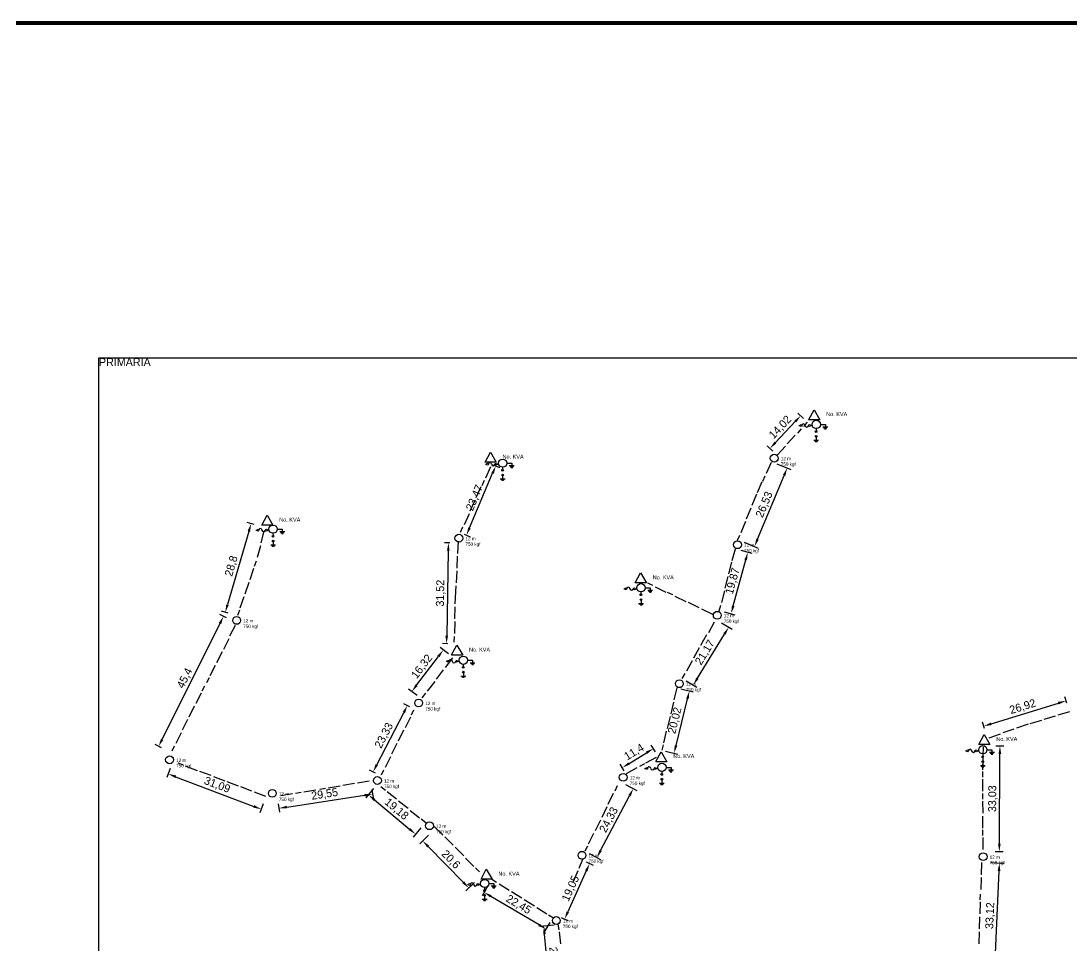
# Model space of a CAD drawing. Header units: millimetres. Extents: x -3588 to 75209, y -3737 to 38254.
# Drawn here: x 22837.3 to 23165.2, y 33459.6 to 33748.2 of the extents above; entities that cross this region are included whole.
import ezdxf

# ---------------------------------------------------------------- set-up
doc = ezdxf.new("R2010")
doc.units = ezdxf.units.MM
doc.layers.add('P', color=253, linetype='Continuous')
doc.dimstyles.new('ISO-25', dxfattribs={"dimtxt": 2.5, "dimasz": 2.5, "dimexe": 1.25, "dimexo": 0.625, "dimtad": 1, "dimtxsty": 'Standard', "dimcen": 2.5, "dimadec": 0, "dimazin": 0, "dimtfac": 1, "dimtmove": 0, "dimatfit": 3, "dimfxl": 1, "dimarcsym": 0})

# ---------------------------------------------------------------- blocks, each defined once
blk = doc.blocks.new('*D546')
at = {"color": 0, "lineweight": -2, "transparency": 16777216}
for p, q in [((23003.81, 33465.79), (22999.31, 33465.34)), ((23002.46, 33446.28), (23000.8, 33462.98)), ((23005.95, 33444.11), (23001.46, 33443.67))]:
    blk.add_line(p, q, dxfattribs=at)
at = {"color": 0, "transparency": 16777216}
for points in [[(23001.22, 33463.02), (23000.39, 33462.94), (23000.56, 33465.47)], [(23002.87, 33446.32), (23002.04, 33446.24), (23002.7, 33443.79)]]:
    blk.add_solid(points, dxfattribs=at)
at = {"layer": 'Defpoints', "color": 0, "transparency": 16777216}
for p in [(23000.56, 33465.47), (23004.43, 33465.85), (23006.58, 33444.18)]:
    blk.add_point(p, dxfattribs=at)
at = {"color": 0, "transparency": 16777216, "insert": (23003.7, 33454.83), "char_height": 2.5, "attachment_point": 5, "rotation": 275.6555}
blk.add_mtext('21,78', dxfattribs=at)
blk = doc.blocks.new('*D559')
at = {"color": 0, "lineweight": -2, "transparency": 16777216}
for p, q in [((23140.04, 33485.35), (23144.08, 33485.18)), ((23141.52, 33454.63), (23142.72, 33482.73)), ((23138.62, 33452.25), (23142.66, 33452.08))]:
    blk.add_line(p, q, dxfattribs=at)
at = {"color": 0, "transparency": 16777216}
for points in [[(23142.3, 33482.75), (23143.14, 33482.71), (23142.83, 33485.23)], [(23141.1, 33454.65), (23141.93, 33454.62), (23141.41, 33452.14)]]:
    blk.add_solid(points, dxfattribs=at)
at = {"layer": 'Defpoints', "color": 0, "transparency": 16777216}
for p in [(23139.42, 33485.37), (23142.83, 33485.23), (23138, 33452.28)]:
    blk.add_point(p, dxfattribs=at)
at = {"color": 0, "transparency": 16777216, "insert": (23140.04, 33468.77), "char_height": 2.5, "attachment_point": 5, "rotation": 87.551}
blk.add_mtext('33,12', dxfattribs=at)
blk = doc.blocks.new('*D560')
at = {"color": 0, "lineweight": -2, "transparency": 16777216}
for p, q in [((23141.68, 33521.81), (23144.25, 33521.79)), ((23142.82, 33491.27), (23142.99, 33519.3)), ((23141.49, 33488.78), (23144.06, 33488.76))]:
    blk.add_line(p, q, dxfattribs=at)
at = {"color": 0, "transparency": 16777216}
for points in [[(23142.57, 33519.3), (23143.4, 33519.3), (23143, 33521.8)], [(23142.41, 33491.27), (23143.24, 33491.27), (23142.81, 33488.77)]]:
    blk.add_solid(points, dxfattribs=at)
at = {"layer": 'Defpoints', "color": 0, "transparency": 16777216}
for p in [(23141.06, 33521.81), (23143, 33521.8), (23140.86, 33488.78)]:
    blk.add_point(p, dxfattribs=at)
at = {"color": 0, "transparency": 16777216, "insert": (23140.82, 33505.3), "char_height": 2.5, "attachment_point": 5, "rotation": 89.6647}
blk.add_mtext('33,03', dxfattribs=at)
blk = doc.blocks.new('*D561')
at = {"color": 0, "lineweight": -2, "transparency": 16777216}
for p, q in [((23163.87, 33535.12), (23163.27, 33537.08)), ((23140.3, 33528.69), (23161.25, 33535.15)), ((23138.14, 33527.19), (23137.54, 33529.15))]:
    blk.add_line(p, q, dxfattribs=at)
at = {"color": 0, "transparency": 16777216}
for points in [[(23161.12, 33535.55), (23161.37, 33534.75), (23163.63, 33535.88)], [(23140.17, 33529.09), (23140.42, 33528.29), (23137.91, 33527.95)]]:
    blk.add_solid(points, dxfattribs=at)
at = {"layer": 'Defpoints', "color": 0, "transparency": 16777216}
for p in [(23163.63, 33535.88), (23164.05, 33534.52), (23138.33, 33526.59)]:
    blk.add_point(p, dxfattribs=at)
at = {"color": 0, "transparency": 16777216, "insert": (23150.16, 33533.91), "char_height": 2.5, "attachment_point": 5, "rotation": 17.1368}
blk.add_mtext('26,92', dxfattribs=at)
blk = doc.blocks.new('*D568')
at = {"color": 0, "lineweight": -2, "transparency": 16777216}
for p, q in [((22983.09, 33478.06), (22981.27, 33474.99)), ((22999.08, 33465.9), (22984.06, 33474.8)), ((23002.41, 33466.61), (23000.59, 33463.55))]:
    blk.add_line(p, q, dxfattribs=at)
at = {"color": 0, "transparency": 16777216}
for points in [[(22984.27, 33475.15), (22983.85, 33474.44), (22981.91, 33476.07)], [(22999.29, 33466.25), (22998.86, 33465.54), (23001.23, 33464.62)]]:
    blk.add_solid(points, dxfattribs=at)
at = {"layer": 'Defpoints', "color": 0, "transparency": 16777216}
for p in [(22983.41, 33478.6), (22981.91, 33476.07), (23002.72, 33467.15)]:
    blk.add_point(p, dxfattribs=at)
at = {"color": 0, "transparency": 16777216, "insert": (22992.63, 33472.14), "char_height": 2.5, "attachment_point": 5, "rotation": 329.3458}
blk.add_mtext('22,45', dxfattribs=at)
blk = doc.blocks.new('*D569')
at = {"color": 0, "lineweight": -2, "transparency": 16777216}
for p, q in [((22964.54, 33493.88), (22961.85, 33491.24)), ((22964.49, 33490.33), (22975.41, 33479.2)), ((22978.96, 33479.17), (22976.27, 33476.54))]:
    blk.add_line(p, q, dxfattribs=at)
at = {"color": 0, "transparency": 16777216}
for points in [[(22964.79, 33490.62), (22964.19, 33490.04), (22962.74, 33492.12)], [(22975.71, 33479.49), (22975.11, 33478.9), (22977.16, 33477.41)]]:
    blk.add_solid(points, dxfattribs=at)
at = {"layer": 'Defpoints', "color": 0, "transparency": 16777216}
for p in [(22964.98, 33494.32), (22977.16, 33477.41), (22979.4, 33479.61)]:
    blk.add_point(p, dxfattribs=at)
at = {"color": 0, "transparency": 16777216, "insert": (22971.44, 33486.22), "char_height": 2.5, "attachment_point": 5, "rotation": 314.4386}
blk.add_mtext('20,6', dxfattribs=at)
blk = doc.blocks.new('*D570')
at = {"color": 0, "lineweight": -2, "transparency": 16777216}
for p, q in [((22947.41, 33508.44), (22945, 33505.54)), ((22947.72, 33504.9), (22958.61, 33495.83)), ((22962.15, 33496.17), (22959.74, 33493.27))]:
    blk.add_line(p, q, dxfattribs=at)
at = {"color": 0, "transparency": 16777216}
for points in [[(22947.99, 33505.23), (22947.45, 33504.58), (22945.8, 33506.5)], [(22958.88, 33496.15), (22958.35, 33495.51), (22960.54, 33494.23)]]:
    blk.add_solid(points, dxfattribs=at)
at = {"layer": 'Defpoints', "color": 0, "transparency": 16777216}
for p in [(22947.81, 33508.92), (22962.55, 33496.65), (22960.54, 33494.23)]:
    blk.add_point(p, dxfattribs=at)
at = {"color": 0, "transparency": 16777216, "insert": (22954.5, 33501.97), "char_height": 2.5, "attachment_point": 5, "rotation": 320.2117}
blk.add_mtext('19,18', dxfattribs=at)
blk = doc.blocks.new('*D571')
at = {"color": 0, "lineweight": -2, "transparency": 16777216}
for p, q in [((22920.32, 33502.68), (22944.6, 33506.38)), ((22946.86, 33508.13), (22947.26, 33505.52)), ((22917.64, 33503.68), (22918.04, 33501.07))]:
    blk.add_line(p, q, dxfattribs=at)
at = {"color": 0, "transparency": 16777216}
for points in [[(22944.53, 33506.79), (22944.66, 33505.96), (22947.07, 33506.75)], [(22920.26, 33503.09), (22920.39, 33502.27), (22917.85, 33502.3)]]:
    blk.add_solid(points, dxfattribs=at)
at = {"layer": 'Defpoints', "color": 0, "transparency": 16777216}
for p in [(22946.76, 33508.75), (22947.07, 33506.75), (22917.55, 33504.29)]:
    blk.add_point(p, dxfattribs=at)
at = {"color": 0, "transparency": 16777216, "insert": (22932.15, 33506.59), "char_height": 2.5, "attachment_point": 5, "rotation": 8.6616}
blk.add_mtext('29,55', dxfattribs=at)
blk = doc.blocks.new('*D572')
at = {"color": 0, "lineweight": -2, "transparency": 16777216}
for p, q in [((22883.9, 33514.75), (22882.81, 33511.88)), ((22885.59, 33512.16), (22909.98, 33502.91)), ((22912.97, 33503.72), (22911.88, 33500.85))]:
    blk.add_line(p, q, dxfattribs=at)
at = {"color": 0, "transparency": 16777216}
for points in [[(22885.74, 33512.55), (22885.45, 33511.77), (22883.26, 33513.05)], [(22910.13, 33503.3), (22909.84, 33502.52), (22912.32, 33502.02)]]:
    blk.add_solid(points, dxfattribs=at)
at = {"layer": 'Defpoints', "color": 0, "transparency": 16777216}
for p in [(22884.12, 33515.34), (22913.19, 33504.31), (22912.32, 33502.02)]:
    blk.add_point(p, dxfattribs=at)
at = {"color": 0, "transparency": 16777216, "insert": (22898.53, 33509.48), "char_height": 2.5, "attachment_point": 5, "rotation": 339.2204}
blk.add_mtext('31,09', dxfattribs=at)
blk = doc.blocks.new('*D573')
at = {"color": 0, "lineweight": -2, "transparency": 16777216}
for p, q in [((22901.49, 33561.8), (22899.44, 33562.82)), ((22899.44, 33560.02), (22881.41, 33523.87)), ((22881.22, 33521.17), (22879.17, 33522.19))]:
    blk.add_line(p, q, dxfattribs=at)
at = {"color": 0, "transparency": 16777216}
for points in [[(22899.07, 33560.21), (22899.81, 33559.84), (22900.56, 33562.26)], [(22881.03, 33524.06), (22881.78, 33523.69), (22880.29, 33521.64)]]:
    blk.add_solid(points, dxfattribs=at)
at = {"layer": 'Defpoints', "color": 0, "transparency": 16777216}
for p in [(22902.05, 33561.52), (22880.29, 33521.64), (22881.78, 33520.89)]:
    blk.add_point(p, dxfattribs=at)
at = {"color": 0, "transparency": 16777216, "insert": (22888.56, 33542.88), "char_height": 2.5, "attachment_point": 5, "rotation": 63.487}
blk.add_mtext('45,4', dxfattribs=at)
blk = doc.blocks.new('*D574')
at = {"color": 0, "lineweight": -2, "transparency": 16777216}
for p, q in [((22908.46, 33588.76), (22901.81, 33565.91)), ((22910.09, 33590.89), (22907.95, 33591.51)), ((22902.05, 33563.24), (22899.91, 33563.86))]:
    blk.add_line(p, q, dxfattribs=at)
at = {"color": 0, "transparency": 16777216}
for points in [[(22908.06, 33588.88), (22908.86, 33588.65), (22909.16, 33591.16)], [(22901.41, 33566.03), (22902.21, 33565.79), (22901.11, 33563.51)]]:
    blk.add_solid(points, dxfattribs=at)
at = {"layer": 'Defpoints', "color": 0, "transparency": 16777216}
for p in [(22910.69, 33590.72), (22901.11, 33563.51), (22902.65, 33563.06)]:
    blk.add_point(p, dxfattribs=at)
at = {"color": 0, "transparency": 16777216, "insert": (22903.13, 33577.92), "char_height": 2.5, "attachment_point": 5, "rotation": 73.7871}
blk.add_mtext('28,8', dxfattribs=at)
blk = doc.blocks.new('*D575')
at = {"color": 0, "lineweight": -2, "transparency": 16777216}
for p, q in [((22958.75, 33533.98), (22956.87, 33534.95)), ((22948.4, 33515.88), (22956.83, 33532.16)), ((22948.01, 33513.27), (22946.14, 33514.23))]:
    blk.add_line(p, q, dxfattribs=at)
at = {"color": 0, "transparency": 16777216}
for points in [[(22956.46, 33532.35), (22957.2, 33531.96), (22957.98, 33534.38)], [(22948.03, 33516.07), (22948.77, 33515.69), (22947.25, 33513.66)]]:
    blk.add_solid(points, dxfattribs=at)
at = {"layer": 'Defpoints', "color": 0, "transparency": 16777216}
for p in [(22957.98, 33534.38), (22959.3, 33533.69), (22948.57, 33512.98)]:
    blk.add_point(p, dxfattribs=at)
at = {"color": 0, "transparency": 16777216, "insert": (22950.77, 33524.98), "char_height": 2.5, "attachment_point": 5, "rotation": 62.6155}
blk.add_mtext('23,33', dxfattribs=at)
blk = doc.blocks.new('*D576')
at = {"color": 0, "lineweight": -2, "transparency": 16777216}
for p, q in [((22970.83, 33550.49), (22968.18, 33552.5)), ((22960.83, 33540.72), (22967.67, 33549.75)), ((22960.97, 33537.48), (22958.32, 33539.49))]:
    blk.add_line(p, q, dxfattribs=at)
at = {"color": 0, "transparency": 16777216}
for points in [[(22967.33, 33550), (22968, 33549.5), (22969.18, 33551.74)], [(22960.5, 33540.98), (22961.16, 33540.47), (22959.32, 33538.73)]]:
    blk.add_solid(points, dxfattribs=at)
at = {"layer": 'Defpoints', "color": 0, "transparency": 16777216}
for p in [(22969.18, 33551.74), (22971.33, 33550.11), (22961.47, 33537.1)]:
    blk.add_point(p, dxfattribs=at)
at = {"color": 0, "transparency": 16777216, "insert": (22962.59, 33546.49), "char_height": 2.5, "attachment_point": 5, "rotation": 52.8489}
blk.add_mtext('16,32', dxfattribs=at)
blk = doc.blocks.new('*D577')
at = {"color": 0, "lineweight": -2, "transparency": 16777216}
for p, q in [((22971.18, 33585.21), (22969.54, 33585.24)), ((22970.74, 33582.71), (22970.24, 33556.19)), ((22970.59, 33553.69), (22968.95, 33553.72))]:
    blk.add_line(p, q, dxfattribs=at)
at = {"color": 0, "transparency": 16777216}
for points in [[(22970.33, 33582.72), (22971.16, 33582.71), (22970.79, 33585.21)], [(22969.83, 33556.2), (22970.66, 33556.19), (22970.2, 33553.69)]]:
    blk.add_solid(points, dxfattribs=at)
at = {"layer": 'Defpoints', "color": 0, "transparency": 16777216}
for p in [(22971.81, 33585.19), (22970.2, 33553.69), (22971.21, 33553.68)]:
    blk.add_point(p, dxfattribs=at)
at = {"color": 0, "transparency": 16777216, "insert": (22968.41, 33569.49), "char_height": 2.5, "attachment_point": 5, "rotation": 88.9189}
blk.add_mtext('31,52', dxfattribs=at)
blk = doc.blocks.new('*D578')
at = {"color": 0, "lineweight": -2, "transparency": 16777216}
for p, q in [((22984.8, 33609.54), (22986.71, 33608.73)), ((22977.39, 33589.91), (22984.59, 33606.92)), ((22975.65, 33587.92), (22977.56, 33587.12))]:
    blk.add_line(p, q, dxfattribs=at)
at = {"color": 0, "transparency": 16777216}
for points in [[(22984.2, 33607.08), (22984.97, 33606.75), (22985.56, 33609.22)], [(22977, 33590.07), (22977.77, 33589.74), (22976.41, 33587.6)]]:
    blk.add_solid(points, dxfattribs=at)
at = {"layer": 'Defpoints', "color": 0, "transparency": 16777216}
for p in [(22984.23, 33609.78), (22985.56, 33609.22), (22975.08, 33588.17)]:
    blk.add_point(p, dxfattribs=at)
at = {"color": 0, "transparency": 16777216, "insert": (22979.07, 33599.22), "char_height": 2.5, "attachment_point": 5, "rotation": 67.0564}
blk.add_mtext('23,47', dxfattribs=at)
blk = doc.blocks.new('*D579')
at = {"color": 0, "lineweight": -2, "transparency": 16777216}
for p, q in [((23013.82, 33485.54), (23016.01, 33484.55)), ((23013.84, 33482.78), (23008.08, 33469.96)), ((23006.01, 33468.16), (23008.2, 33467.17))]:
    blk.add_line(p, q, dxfattribs=at)
at = {"color": 0, "transparency": 16777216}
for points in [[(23013.46, 33482.95), (23014.22, 33482.61), (23014.87, 33485.06)], [(23007.7, 33470.13), (23008.46, 33469.79), (23007.06, 33467.68)]]:
    blk.add_solid(points, dxfattribs=at)
at = {"layer": 'Defpoints', "color": 0, "transparency": 16777216}
for p in [(23013.25, 33485.79), (23005.44, 33468.41), (23007.06, 33467.68)]:
    blk.add_point(p, dxfattribs=at)
at = {"color": 0, "transparency": 16777216, "insert": (23009.06, 33477.23), "char_height": 2.5, "attachment_point": 5, "rotation": 65.7999}
blk.add_mtext('19,05', dxfattribs=at)
blk = doc.blocks.new('*D580')
at = {"color": 0, "lineweight": -2, "transparency": 16777216}
for p, q in [((23026.11, 33509.7), (23029.6, 33507.86)), ((23018.32, 33489.12), (23027.33, 33506.23)), ((23014.77, 33488.17), (23018.26, 33486.33))]:
    blk.add_line(p, q, dxfattribs=at)
at = {"color": 0, "transparency": 16777216}
for points in [[(23026.96, 33506.42), (23027.7, 33506.03), (23028.5, 33508.44)], [(23017.95, 33489.32), (23018.69, 33488.93), (23017.15, 33486.91)]]:
    blk.add_solid(points, dxfattribs=at)
at = {"layer": 'Defpoints', "color": 0, "transparency": 16777216}
for p in [(23025.56, 33509.99), (23028.5, 33508.44), (23014.21, 33488.46)]:
    blk.add_point(p, dxfattribs=at)
at = {"color": 0, "transparency": 16777216, "insert": (23020.98, 33498.65), "char_height": 2.5, "attachment_point": 5, "rotation": 62.208}
blk.add_mtext('24,33', dxfattribs=at)
blk = doc.blocks.new('*D581')
at = {"color": 0, "lineweight": -2, "transparency": 16777216}
for p, q in [((23027.19, 33516.31), (23032.65, 33519.64)), ((23035.4, 33519.94), (23034.13, 33522.01)), ((23025.67, 33514), (23024.41, 33516.07))]:
    blk.add_line(p, q, dxfattribs=at)
at = {"color": 0, "transparency": 16777216}
for points in [[(23032.43, 33520), (23032.87, 33519.29), (23034.78, 33520.95)], [(23026.97, 33516.66), (23027.41, 33515.95), (23025.06, 33515)]]:
    blk.add_solid(points, dxfattribs=at)
at = {"layer": 'Defpoints', "color": 0, "transparency": 16777216}
for p in [(23034.78, 33520.95), (23035.72, 33519.41), (23026, 33513.47)]:
    blk.add_point(p, dxfattribs=at)
at = {"color": 0, "transparency": 16777216, "insert": (23028.83, 33519.75), "char_height": 2.5, "attachment_point": 5, "rotation": 31.4104}
blk.add_mtext('11,4', dxfattribs=at)
blk = doc.blocks.new('*D582')
at = {"color": 0, "lineweight": -2, "transparency": 16777216}
for p, q in [((23043.34, 33539.58), (23047.24, 33538.63)), ((23041.85, 33521.91), (23045.43, 33536.5)), ((23038.57, 33520.15), (23042.46, 33519.19))]:
    blk.add_line(p, q, dxfattribs=at)
at = {"color": 0, "transparency": 16777216}
for points in [[(23045.02, 33536.6), (23045.83, 33536.4), (23046.02, 33538.93)], [(23041.44, 33522.01), (23042.25, 33521.82), (23041.25, 33519.49)]]:
    blk.add_solid(points, dxfattribs=at)
at = {"layer": 'Defpoints', "color": 0, "transparency": 16777216}
for p in [(23042.73, 33539.73), (23046.02, 33538.93), (23037.96, 33520.29)]:
    blk.add_point(p, dxfattribs=at)
at = {"color": 0, "transparency": 16777216, "insert": (23041.61, 33529.7), "char_height": 2.5, "attachment_point": 5, "rotation": 76.2074}
blk.add_mtext('20,02', dxfattribs=at)
blk = doc.blocks.new('*D583')
at = {"color": 0, "lineweight": -2, "transparency": 16777216}
for p, q in [((23056.1, 33560.2), (23059.36, 33558.2)), ((23048.56, 33542.93), (23056.99, 33556.72)), ((23045.05, 33542.14), (23048.32, 33540.14))]:
    blk.add_line(p, q, dxfattribs=at)
at = {"color": 0, "transparency": 16777216}
for points in [[(23056.64, 33556.94), (23057.35, 33556.5), (23058.3, 33558.85)], [(23048.2, 33543.14), (23048.91, 33542.71), (23047.25, 33540.79)]]:
    blk.add_solid(points, dxfattribs=at)
at = {"layer": 'Defpoints', "color": 0, "transparency": 16777216}
for p in [(23055.56, 33560.52), (23058.3, 33558.85), (23044.52, 33542.46)]:
    blk.add_point(p, dxfattribs=at)
at = {"color": 0, "transparency": 16777216, "insert": (23051, 33550.91), "char_height": 2.5, "attachment_point": 5, "rotation": 58.5583}
blk.add_mtext('21,17', dxfattribs=at)
blk = doc.blocks.new('*D584')
at = {"color": 0, "lineweight": -2, "transparency": 16777216}
for p, q in [((23062.09, 33582.87), (23065.48, 33581.94)), ((23059.72, 33565.51), (23063.62, 33579.86)), ((23056.87, 33563.69), (23060.27, 33562.77))]:
    blk.add_line(p, q, dxfattribs=at)
at = {"color": 0, "transparency": 16777216}
for points in [[(23063.22, 33579.97), (23064.02, 33579.75), (23064.27, 33582.27)], [(23059.32, 33565.62), (23060.12, 33565.4), (23059.06, 33563.1)]]:
    blk.add_solid(points, dxfattribs=at)
at = {"layer": 'Defpoints', "color": 0, "transparency": 16777216}
for p in [(23061.48, 33583.03), (23064.27, 33582.27), (23056.27, 33563.86)]:
    blk.add_point(p, dxfattribs=at)
at = {"color": 0, "transparency": 16777216, "insert": (23059.66, 33573.23), "char_height": 2.5, "attachment_point": 5, "rotation": 74.7914}
blk.add_mtext('19,87', dxfattribs=at)
blk = doc.blocks.new('*D585')
at = {"color": 0, "lineweight": -2, "transparency": 16777216}
for p, q in [((23073.34, 33609.89), (23077.72, 33608.07)), ((23067.32, 33586.36), (23075.6, 33606.24)), ((23063.13, 33585.4), (23067.51, 33583.57))]:
    blk.add_line(p, q, dxfattribs=at)
at = {"color": 0, "transparency": 16777216}
for points in [[(23075.22, 33606.4), (23075.99, 33606.08), (23076.56, 33608.55)], [(23066.93, 33586.52), (23067.7, 33586.2), (23066.36, 33584.05)]]:
    blk.add_solid(points, dxfattribs=at)
at = {"layer": 'Defpoints', "color": 0, "transparency": 16777216}
for p in [(23072.76, 33610.13), (23076.56, 33608.55), (23062.56, 33585.64)]:
    blk.add_point(p, dxfattribs=at)
at = {"color": 0, "transparency": 16777216, "insert": (23069.54, 33597.1), "char_height": 2.5, "attachment_point": 5, "rotation": 67.3803}
blk.add_mtext('26,53', dxfattribs=at)
blk = doc.blocks.new('*D586')
at = {"color": 0, "lineweight": -2, "transparency": 16777216}
for p, q in [((23081.68, 33624.07), (23079.9, 33625.75)), ((23072.9, 33616.51), (23079.09, 33623.07)), ((23072.06, 33613.86), (23070.28, 33615.54))]:
    blk.add_line(p, q, dxfattribs=at)
at = {"color": 0, "transparency": 16777216}
for points in [[(23078.79, 33623.36), (23079.4, 33622.79), (23080.81, 33624.89)], [(23072.6, 33616.79), (23073.21, 33616.22), (23071.19, 33614.69)]]:
    blk.add_solid(points, dxfattribs=at)
at = {"layer": 'Defpoints', "color": 0, "transparency": 16777216}
for p in [(23080.81, 33624.89), (23082.14, 33623.64), (23072.52, 33613.43)]:
    blk.add_point(p, dxfattribs=at)
at = {"color": 0, "transparency": 16777216, "insert": (23074.48, 33621.22), "char_height": 2.5, "attachment_point": 5, "rotation": 46.7001}
blk.add_mtext('14,02', dxfattribs=at)

msp = doc.modelspace()

# ---------------------------------------------------------------- linework, layer by layer
at = {"color": 10}
for p, q in [((23083.319, 33623.714), (23084.945, 33626.77)), ((23084.945, 33626.77), (23086.767, 33623.649)), ((23080.241, 33621.847), (23080.625, 33621.847)), ((23081.798, 33621.498), (23082.882, 33622.909)), ((23086.767, 33623.649), (23083.266, 33623.649)), ((23083.815, 33621.848), (23084.204, 33621.848)), ((23087.017, 33622.161), (23088.494, 33622.16)), ((23087.708, 33621.404), (23089.257, 33621.403)), ((23087.952, 33621.13), (23088.996, 33621.13)), ((23088.494, 33622.16), (23088.495, 33621.425)), ((23079.082, 33618.869), (23076.517, 33616.092)), ((23080.96, 33620.799), (23079.753, 33619.491)), ((23085.591, 33620.808), (23085.596, 33620.231)), ((23085.626, 33618.201), (23085.638, 33617.151)), ((23088.242, 33620.801), (23088.769, 33620.801)), ((23076.03, 33615.431), (23073.514, 33612.707)), ((23086.384, 33617.159), (23084.889, 33617.142)), ((23086.153, 33616.951), (23085.127, 33616.94)), ((23085.934, 33616.748), (23085.344, 33616.742)), ((22982.243, 33610.421), (22983.869, 33613.477)), ((22983.869, 33613.477), (22985.691, 33610.356)), ((22985.691, 33610.356), (22982.19, 33610.356)), ((22982.317, 33609.753), (22982.702, 33609.753)), ((22982.482, 33605.553), (22983.989, 33609.021)), ((22985.892, 33609.753), (22986.281, 33609.753)), ((22987.668, 33608.713), (22987.673, 33608.136)), ((22989.094, 33610.067), (22990.571, 33610.066)), ((22989.785, 33609.31), (22991.334, 33609.309)), ((22990.029, 33609.036), (22991.072, 33609.036)), ((22990.319, 33608.707), (22990.845, 33608.707)), ((22990.571, 33610.066), (22990.572, 33609.331)), ((23070.132, 33606.924), (23071.694, 33610.367)), ((22981.344, 33603.113), (22982.053, 33604.745)), ((22988.461, 33605.065), (22986.966, 33605.048)), ((22988.23, 33604.857), (22987.204, 33604.845)), ((22987.703, 33606.107), (22987.715, 33605.056)), ((23068.955, 33604.502), (23069.69, 33606.123)), ((22979.49, 33599.38), (22981.048, 33602.825)), ((22988.011, 33604.654), (22987.421, 33604.648)), ((23067.289, 33600.921), (23068.79, 33604.391)), ((22977.58, 33595.181), (22979.109, 33598.56)), ((23065.653, 33596.971), (23067.115, 33600.457)), ((23063.861, 33592.72), (23065.295, 33596.14)), ((22912.517, 33590.757), (22914.144, 33593.812)), ((22914.144, 33593.812), (22915.965, 33590.692)), ((22975.767, 33590.957), (22977.326, 33594.401)), ((23062.167, 33588.447), (23063.629, 33591.933)), ((22910.647, 33589.142), (22911.032, 33589.142)), ((22912.302, 33585.233), (22913.29, 33588.807)), ((22915.965, 33590.692), (22912.464, 33590.692)), ((22914.222, 33589.142), (22914.611, 33589.142)), ((22917.424, 33589.456), (22918.901, 33589.454)), ((22918.115, 33588.699), (22919.664, 33588.698)), ((22918.359, 33588.425), (22919.402, 33588.425)), ((22918.901, 33589.454), (22918.902, 33588.72)), ((22974.592, 33588.534), (22975.326, 33590.155)), ((22915.998, 33588.102), (22916.003, 33587.525)), ((22916.033, 33585.496), (22916.045, 33584.445)), ((22918.649, 33588.096), (22919.175, 33588.096)), ((22973.713, 33581.918), (22973.912, 33585.693)), ((23061.06, 33585.992), (23061.748, 33587.633)), ((22911.163, 33580.779), (22912.171, 33584.423)), ((22916.791, 33584.453), (22915.296, 33584.437)), ((22916.56, 33584.246), (22915.534, 33584.234)), ((22916.341, 33584.043), (22915.751, 33584.036)), ((23059.434, 33579.661), (23060.429, 33583.309)), ((22910.715, 33579.487), (22910.146, 33577.801)), ((22973.461, 33577.312), (22973.656, 33581.016)), ((23058.372, 33575.519), (23059.326, 33579.178)), ((22909.928, 33577.156), (22908.743, 33573.642)), ((22973.308, 33572.718), (22973.508, 33576.493)), ((23029.138, 33572.748), (23030.765, 33575.804)), ((23030.765, 33575.804), (23032.587, 33572.683)), ((22908.446, 33572.788), (22907.239, 33569.205)), ((23032.587, 33572.683), (23029.085, 33572.683)), ((23032.933, 33572.74), (23034.533, 33571.961)), ((23057.199, 33571.058), (23058.135, 33574.647)), ((22972.934, 33566.114), (22973.048, 33569.893)), ((22973.095, 33570.033), (22973.189, 33571.81)), ((23025.537, 33570.852), (23025.922, 33570.852)), ((23029.112, 33570.853), (23029.5, 33570.853)), ((23030.887, 33569.812), (23030.893, 33569.236)), ((23032.314, 33571.166), (23033.79, 33571.165)), ((23033.005, 33570.409), (23034.554, 33570.408)), ((23033.248, 33570.135), (23034.292, 33570.135)), ((23033.538, 33569.806), (23034.065, 33569.806)), ((23033.79, 33571.165), (23033.791, 33570.43)), ((23035.322, 33571.498), (23038.722, 33569.844)), ((23039.122, 33569.828), (23040.721, 33569.048)), ((23056.125, 33566.588), (23057.08, 33570.247)), ((22906.867, 33568.344), (22905.683, 33564.83)), ((23031.68, 33566.164), (23030.185, 33566.147)), ((23031.449, 33565.956), (23030.424, 33565.945)), ((23031.231, 33565.753), (23030.64, 33565.747)), ((23030.923, 33567.206), (23030.934, 33566.156)), ((23041.509, 33568.583), (23044.907, 33566.925)), ((23045.679, 33566.648), (23049.012, 33565.021)), ((23055.376, 33564.002), (23055.826, 33565.724)), ((22905.536, 33564.222), (22904.967, 33562.536)), ((22972.785, 33561.503), (22972.897, 33565.21)), ((23049.82, 33564.616), (23053.218, 33562.958)), ((22904.158, 33559.388), (22902.464, 33556.007)), ((22972.736, 33556.906), (22972.85, 33560.685)), ((23052.07, 33557.231), (23053.916, 33560.531)), ((22972.583, 33554.218), (22972.637, 33555.996)), ((23049.625, 33553.277), (23051.471, 33556.577)), ((22902.179, 33555.238), (22900.518, 33551.922)), ((22971.786, 33550.182), (22973.413, 33553.237)), ((22973.413, 33553.237), (22975.234, 33550.117)), ((23047.366, 33549.255), (23049.176, 33552.492)), ((22900.105, 33551.118), (22898.411, 33547.738)), ((22969.832, 33546.253), (22972.134, 33549.253)), ((22975.234, 33550.117), (22971.733, 33550.117)), ((22897.924, 33546.937), (22896.263, 33543.621)), ((22970.055, 33548.213), (22970.44, 33548.213)), ((22973.63, 33548.213), (22974.019, 33548.213)), ((22975.405, 33547.173), (22975.411, 33546.596)), ((22976.832, 33548.527), (22978.308, 33548.526)), ((22977.523, 33547.77), (22979.072, 33547.769)), ((22977.766, 33547.496), (22978.81, 33547.496)), ((22978.056, 33547.167), (22978.583, 33547.167)), ((22978.308, 33548.526), (22978.309, 33547.791)), ((23045.201, 33545.2), (23047.046, 33548.5)), ((22896.032, 33543.04), (22895.235, 33541.449)), ((22967.016, 33542.6), (22969.274, 33545.542)), ((22976.198, 33543.525), (22974.704, 33543.508)), ((22975.967, 33543.317), (22974.942, 33543.305)), ((22975.749, 33543.114), (22975.159, 33543.108)), ((22975.441, 33544.567), (22975.452, 33543.516)), ((23043.824, 33542.886), (23044.693, 33544.439)), ((22893.888, 33538.989), (22894.685, 33540.579)), ((22964.289, 33538.899), (22966.591, 33541.898)), ((23042.102, 33539.892), (23041.202, 33536.22)), ((22891.995, 33535.092), (22893.658, 33538.407)), ((22962.593, 33536.808), (22963.676, 33538.219)), ((22889.813, 33530.911), (22891.508, 33534.291)), ((22959.235, 33531.484), (22960.032, 33533.075)), ((23041.095, 33535.407), (23040.213, 33531.805)), ((22887.738, 33526.792), (22889.4, 33530.107)), ((22957.342, 33527.587), (22959.005, 33530.903)), ((23039.989, 33530.928), (23039.089, 33527.256)), ((23152.425, 33528.735), (23156.047, 33529.82)), ((23156.802, 33530.14), (23160.355, 33531.204)), ((23161.224, 33531.455), (23164.845, 33532.54)), ((22885.758, 33522.643), (22887.453, 33526.023)), ((22955.16, 33523.407), (22956.855, 33526.787)), ((23038.792, 33526.367), (23037.91, 33522.765)), ((23143.96, 33525.948), (23147.463, 33527.164)), ((23148.32, 33527.452), (23151.892, 33528.692)), ((23136.426, 33522.254), (23138.052, 33525.309)), ((23138.052, 33525.309), (23139.874, 33522.189)), ((23139.647, 33524.356), (23143.219, 33525.596)), ((22884.487, 33520.269), (22885.285, 33521.859)), ((22953.085, 33519.287), (22954.747, 33522.603)), ((23035.566, 33516.92), (23037.192, 33519.976)), ((23037.192, 33519.976), (23039.014, 33516.855)), ((23037.815, 33522.147), (23037.391, 33520.419)), ((23132.269, 33520.241), (23132.653, 33520.241)), ((23135.844, 33520.242), (23136.232, 33520.242)), ((23139.874, 33522.189), (23136.373, 33522.189)), ((23137.728, 33518.625), (23137.894, 33521.538)), ((23139.045, 33520.555), (23140.522, 33520.554)), ((23139.736, 33519.798), (23141.285, 33519.797)), ((23139.98, 33519.524), (23141.024, 33519.524)), ((23140.522, 33520.554), (23140.523, 33519.819)), ((22886.282, 33516.545), (22887.942, 33515.906)), ((22951.105, 33515.138), (22952.8, 33518.518)), ((23031.969, 33516.213), (23030.427, 33515.325)), ((23032.416, 33516.458), (23035.725, 33518.288)), ((23039.014, 33516.855), (23035.513, 33516.855)), ((23137.619, 33519.202), (23137.625, 33518.625)), ((23137.655, 33516.595), (23137.666, 33515.545)), ((23137.674, 33514.31), (23137.768, 33518.089)), ((23140.27, 33519.195), (23140.797, 33519.195)), ((22888.768, 33515.511), (22892.296, 33514.154)), ((22893.09, 33513.945), (22896.551, 33512.613)), ((22949.834, 33512.764), (22950.632, 33514.355)), ((23029.6, 33514.932), (23026.324, 33513.046)), ((23032.05, 33514.762), (23032.435, 33514.762)), ((23035.625, 33514.763), (23036.013, 33514.763)), ((23037.4, 33513.723), (23037.406, 33513.146)), ((23038.827, 33515.076), (23040.303, 33515.075)), ((23039.518, 33514.319), (23041.067, 33514.319)), ((23039.761, 33514.045), (23040.805, 33514.045)), ((23040.051, 33513.716), (23040.578, 33513.716)), ((23040.303, 33515.075), (23040.304, 33514.341)), ((23138.412, 33515.553), (23136.917, 33515.536)), ((23138.181, 33515.345), (23137.155, 33515.334)), ((23137.963, 33515.142), (23137.372, 33515.136)), ((23137.662, 33512.005), (23137.706, 33513.784)), ((22897.392, 33512.28), (22900.92, 33510.922)), ((22901.545, 33510.64), (22905.074, 33509.282)), ((22937.79, 33509.527), (22941.447, 33510.143)), ((22942.34, 33510.284), (22946.068, 33510.912)), ((23038.193, 33510.074), (23036.698, 33510.057)), ((23037.962, 33509.866), (23036.937, 33509.855)), ((23037.744, 33509.663), (23037.153, 33509.657)), ((23037.436, 33511.116), (23037.447, 33510.066)), ((23137.61, 33507.673), (23137.701, 33511.381)), ((22905.867, 33509.073), (22909.328, 33507.741)), ((22910.169, 33507.408), (22913.698, 33506.05)), ((22918.407, 33506.291), (22922.135, 33506.918)), ((22922.992, 33507.038), (22924.746, 33507.333)), ((22925.658, 33507.414), (22929.386, 33508.042)), ((22930.606, 33508.299), (22932.361, 33508.594)), ((22933.273, 33508.675), (22937.001, 33509.303)), ((22949.722, 33509.088), (22951.112, 33507.978)), ((22951.643, 33507.552), (22954.54, 33505.237)), ((23022.245, 33506.909), (23020.57, 33503.52)), ((23023.501, 33509.291), (23022.713, 33507.696)), ((23137.651, 33505.115), (23137.646, 33506.894)), ((22955.241, 33504.666), (22958.195, 33502.306)), ((23137.717, 33500.783), (23137.707, 33504.492)), ((22958.877, 33501.662), (22961.775, 33499.348)), ((23020.289, 33502.749), (23018.647, 33499.424)), ((23137.653, 33496.068), (23137.643, 33499.848)), ((22962.295, 33499.002), (22963.686, 33497.891)), ((22966.365, 33496.642), (22969.02, 33493.951)), ((23018.238, 33498.617), (23016.564, 33495.227)), ((22969.657, 33493.434), (22972.262, 33490.794)), ((23016.081, 33494.424), (23014.438, 33491.099)), ((23137.703, 33493.763), (23137.698, 33495.543)), ((22972.891, 33490.144), (22975.547, 33487.453)), ((23014.211, 33490.516), (23013.423, 33488.921)), ((23137.769, 33489.432), (23137.759, 33493.141)), ((22976.148, 33486.734), (22978.753, 33484.095)), ((22979.23, 33483.689), (22980.48, 33482.423)), ((23012.638, 33486.278), (23011.461, 33483.519)), ((23137.27, 33481.547), (23137.396, 33485.325)), ((22984.41, 33480.141), (22980.909, 33480.141)), ((22980.962, 33480.206), (22982.588, 33483.261)), ((22982.588, 33483.261), (22984.41, 33480.141)), ((22984.341, 33480.201), (22985.846, 33479.253)), ((23011.223, 33482.734), (23009.762, 33479.326)), ((23137.108, 33476.937), (23137.231, 33480.643)), ((22976.699, 33478.493), (22977.083, 33478.493)), ((22980.274, 33478.493), (22980.662, 33478.493)), ((22982.049, 33477.453), (22982.055, 33476.876)), ((22983.475, 33478.807), (22984.952, 33478.806)), ((22984.166, 33478.05), (22985.715, 33478.049)), ((22984.41, 33477.776), (22985.454, 33477.776)), ((22984.7, 33477.447), (22985.227, 33477.447)), ((22984.952, 33478.806), (22984.953, 33478.071)), ((22986.58, 33478.706), (22989.778, 33476.69)), ((22982.842, 33473.805), (22981.347, 33473.788)), ((22982.611, 33473.597), (22981.585, 33473.585)), ((22982.085, 33474.847), (22982.096, 33473.796)), ((22990.516, 33476.332), (22993.654, 33474.354)), ((22994.414, 33473.865), (22997.613, 33471.849)), ((23136.858, 33473.683), (23136.892, 33475.462)), ((22982.392, 33473.394), (22981.802, 33473.388)), ((22998.362, 33471.286), (23001.5, 33469.309)), ((23136.83, 33469.351), (23136.901, 33473.059)), ((23002.056, 33469.023), (23003.561, 33468.075)), ((23136.662, 33464.638), (23136.735, 33468.418)), ((23005.317, 33464.306), (23005.099, 33466.072)), ((23136.565, 33460.027), (23136.636, 33463.735)), ((23005.902, 33460.014), (23005.448, 33463.694))]:
    msp.add_line(p, q, dxfattribs=at)
msp.add_lwpolyline([(22861.612, 33642.929), (23282.514, 33642.929), (23282.514, 33283.067), (22861.612, 33283.067)], close=True)
for centre, radius in [((23080.902, 33621.854), 0.276), ((23083.539, 33621.85), 0.276), ((23085.635, 33622.176), 1.294), ((23085.597, 33619.967), 0.263), ((23085.621, 33618.461), 0.26), ((22987.712, 33610.082), 1.294), ((23072.522, 33611.636), 1.222), ((22982.979, 33609.76), 0.276), ((22985.616, 33609.756), 0.276), ((22987.674, 33607.872), 0.263), ((22987.698, 33606.367), 0.26), ((22911.309, 33589.149), 0.276), ((22913.946, 33589.145), 0.276), ((22916.042, 33589.471), 1.294), ((22916.004, 33587.261), 0.263), ((22916.028, 33585.755), 0.26), ((22974.053, 33586.648), 1.222), ((23061.053, 33584.61), 1.222), ((23030.932, 33571.181), 1.294), ((23026.198, 33570.859), 0.276), ((23028.836, 33570.855), 0.276), ((23030.893, 33568.972), 0.263), ((23030.917, 33567.466), 0.26), ((22904.64, 33560.976), 1.222), ((23054.73, 33562.591), 1.222), ((22975.45, 33548.542), 1.294), ((22970.716, 33548.22), 0.276), ((22973.354, 33548.216), 0.276), ((22975.411, 33546.332), 0.263), ((22975.435, 33544.827), 0.26), ((23042.886, 33541.198), 1.222), ((22961.507, 33535.19), 1.222), ((23132.93, 33520.248), 0.276), ((23135.567, 33520.244), 0.276), ((23137.664, 33520.57), 1.294), ((22883.706, 33517.451), 1.222), ((23037.445, 33515.091), 1.294), ((23137.625, 33518.361), 0.263), ((23137.649, 33516.855), 0.26), ((23025.359, 33511.977), 1.222), ((23032.711, 33514.77), 0.276), ((23035.349, 33514.765), 0.276), ((23037.406, 33512.882), 0.263), ((22948.615, 33510.981), 1.222), ((23037.43, 33511.376), 0.26), ((22915.787, 33506.965), 1.222), ((22964.879, 33496.854), 1.222), ((23012.491, 33487.639), 1.222), ((23137.749, 33487.18), 1.222), ((22982.094, 33478.822), 1.294), ((22977.36, 33478.5), 0.276), ((22979.997, 33478.496), 0.276), ((22982.055, 33476.612), 0.263), ((22982.079, 33475.106), 0.26), ((23004.463, 33467.255), 1.222)]:
    msp.add_circle(centre, radius, dxfattribs=at)
for centre, radius, start, end in [((23081.658, 33621.876), 0.481, 356.0473, 179.98075), ((23082.7, 33621.942), 0.571, 190.00363, 350.3175), ((22983.735, 33609.781), 0.481, 356.0473, 179.98075), ((22984.777, 33609.848), 0.571, 190.00363, 350.3175), ((22912.065, 33589.17), 0.481, 356.0473, 179.98075), ((22913.107, 33589.236), 0.571, 190.00363, 350.3175), ((23026.954, 33570.881), 0.481, 356.0473, 179.98075), ((23027.996, 33570.947), 0.571, 190.00363, 350.3175), ((22971.473, 33548.241), 0.481, 356.0473, 179.98075), ((22972.514, 33548.308), 0.571, 190.00363, 350.3175), ((23133.686, 33520.27), 0.481, 356.0473, 179.98075), ((23134.728, 33520.336), 0.571, 190.00363, 350.3175), ((23033.467, 33514.791), 0.481, 356.0473, 179.98075), ((23034.509, 33514.857), 0.571, 190.00363, 350.3175), ((22978.116, 33478.521), 0.481, 356.0473, 179.98075), ((22979.158, 33478.588), 0.571, 190.00363, 350.3175)]:
    msp.add_arc(centre, radius, start, end, dxfattribs=at)
at = {"layer": 'P', "color": 254, "const_width": 1.2}
msp.add_lwpolyline([(11399.857, 33747.569), (26600.487, 33747.569)], dxfattribs=at)

# ---------------------------------------------------------------- texts
at = {"insert": (22861.651, 33642.894), "char_height": 2.5, "attachment_point": 1}
msp.add_mtext_dynamic_manual_height_columns('PRIMARIA ', width=136.11806, gutter_width=12.5, heights=[0], dxfattribs=at)
at = {"color": 10, "attachment_point": 1}
for s, width, gutter_width, insert, char_height in [('No. KVA', 17.75852, 6.215, (23088.753, 33626.015), 1.243), ('No. KVA', 17.75852, 6.215, (22987.677, 33612.722), 1.243), ('12 m^J750 kgf ', 21.10344, 5.166, (23074.57, 33612.021), 1.03321), ('No. KVA', 17.75852, 6.215, (22917.951, 33593.057), 1.243), ('12 m^J750 kgf ', 21.10344, 5.166, (22976.101, 33587.032), 1.03321), ('12 m^J750 kgf ', 21.10344, 5.166, (23063.101, 33584.994), 1.03321), ('No. KVA', 17.75852, 6.215, (23034.572, 33575.049), 1.243), ('12 m^J750 kgf ', 21.10344, 5.166, (23056.778, 33562.976), 1.03321), ('12 m^J750 kgf ', 21.10344, 5.166, (22906.688, 33561.36), 1.03321), ('No. KVA', 17.75852, 6.215, (22977.22, 33552.482), 1.243), ('12 m^J750 kgf ', 21.10344, 5.166, (23044.934, 33541.582), 1.03321), ('12 m^J750 kgf ', 21.10344, 5.166, (22963.554, 33535.574), 1.03321), ('No. KVA', 17.75852, 6.215, (23141.859, 33524.555), 1.243), ('12 m^J750 kgf ', 21.10344, 5.166, (22885.754, 33517.836), 1.03321), ('No. KVA', 17.75852, 6.215, (23041, 33519.221), 1.243), ('12 m^J750 kgf ', 21.10344, 5.166, (22950.663, 33511.365), 1.03321), ('12 m^J750 kgf ', 21.10344, 5.166, (23027.407, 33512.361), 1.03321), ('12 m^J750 kgf ', 21.10344, 5.166, (22917.834, 33507.35), 1.03321), ('12 m^J750 kgf ', 21.10344, 5.166, (22966.927, 33497.239), 1.03321), ('12 m^J750 kgf ', 21.10344, 5.166, (23014.539, 33488.023), 1.03321), ('12 m^J750 kgf ', 21.10344, 5.166, (23139.797, 33487.565), 1.03321), ('No. KVA', 17.75852, 6.215, (22986.396, 33482.506), 1.243), ('12 m^J750 kgf ', 21.10344, 5.166, (23006.511, 33467.639), 1.03321)]:
    msp.add_mtext_dynamic_manual_height_columns(s, width=width, gutter_width=gutter_width, heights=[0], dxfattribs=dict(at, insert=insert, char_height=char_height))

# ---------------------------------------------------------------- dimensions: what is measured, and where the dimension line sits
at = {"color": 1}
for p1, p2, distance, picture, middle in [((23072.518, 33613.435), (23082.136, 33623.641), 1.825, '*D586', (23074.483, 33621.218)), ((22975.076, 33588.168), (22984.226, 33609.783), -1.45, '*D578', (22979.068, 33599.223)), ((23062.556, 33585.639), (23072.76, 33610.13), -4.118, '*D585', (23069.537, 33597.102)), ((22910.692, 33590.716), (22902.651, 33563.063), -1.6, '*D574', (22903.134, 33577.918)), ((22971.8092, 33585.1946), (22971.2144, 33553.6755), -1.0193, '*D577', (22968.4097, 33569.4936)), ((23056.272, 33563.858), (23061.483, 33583.029), -2.892, '*D584', (23059.658, 33573.231)), ((22902.045, 33561.518), (22881.779, 33520.894), -1.664, '*D573', (22888.559, 33542.879)), ((23044.522, 33542.463), (23055.563, 33560.523), -3.203, '*D583', (23050.998, 33550.909)), ((22961.468, 33537.102), (22971.327, 33550.113), 2.698, '*D576', (22962.587, 33546.495)), ((23037.961, 33520.294), (23042.733, 33539.733), -3.387, '*D582', (23041.612, 33529.703)), ((23138.328, 33526.589), (23164.055, 33534.522), 1.425, '*D561', (23150.158, 33533.908)), ((22948.569, 33512.978), (22959.3, 33533.694), 1.482, '*D575', (22950.769, 33524.976)), ((23025.995, 33513.468), (23035.723, 33519.408), 1.801, '*D581', (23028.835, 33519.753)), ((23140.865, 33488.782), (23141.058, 33521.81), -1.943, '*D560', (23140.82, 33505.296)), ((22884.124, 33515.337), (22913.191, 33504.307), -2.448, '*D572', (22898.528, 33509.481)), ((23014.21234, 33488.46182), (23025.55883, 33509.98965), -3.3229, '*D580', (23020.98216, 33498.64777)), ((22917.548, 33504.295), (22946.764, 33508.746), -2.017, '*D571', (22932.146, 33506.586)), ((22947.815, 33508.924), (22962.55, 33496.652), -3.148, '*D570', (22954.501, 33501.97)), ((22964.981, 33494.316), (22979.402, 33479.61), -3.141, '*D569', (22971.437, 33486.222)), ((23013.247, 33485.791), (23005.436, 33468.413), 1.779, '*D579', (23009.064, 33477.227)), ((23138, 33452.281), (23139.415, 33485.374), -3.414, '*D559', (23140.037, 33468.771)), ((23002.724, 33467.148), (22983.408, 33478.597), 2.937, '*D568', (22992.631, 33472.138)), ((23006.575, 33444.175), (23004.429, 33465.849), 3.893, '*D546', (23003.702, 33454.834))]:
    dim = msp.add_aligned_dim(p1=p1, p2=p2, distance=distance, dimstyle='ISO-25', dxfattribs=at)
    dim.commit()
    dim.dimension.update_dxf_attribs({"geometry": picture, "text_midpoint": middle})

doc.saveas('drawing.dxf')
